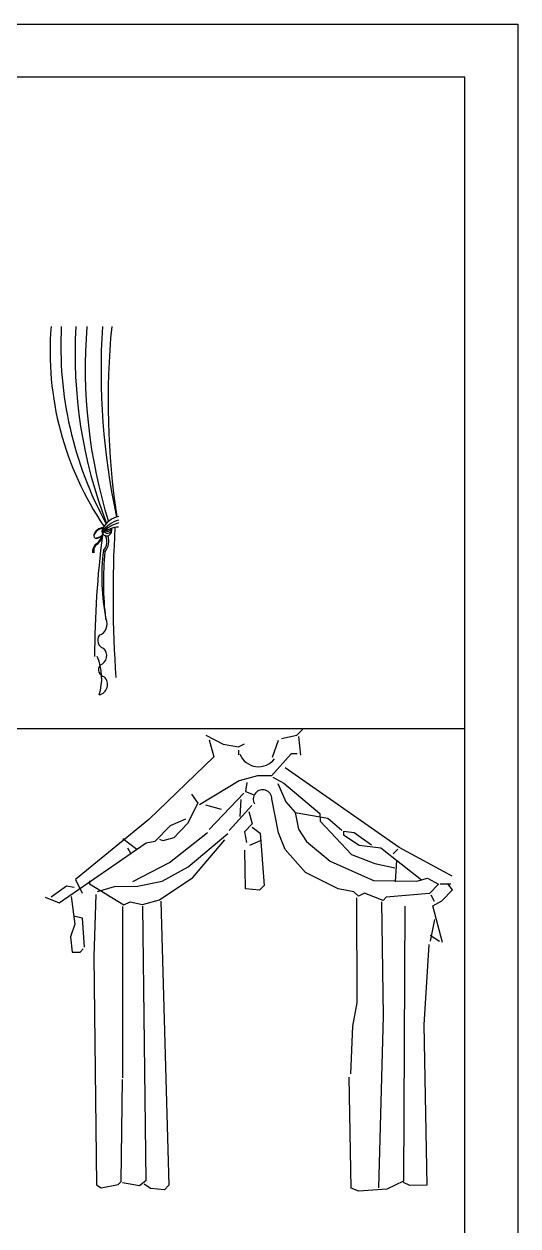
# Model space of a CAD drawing. Header units: inches. Extents: x 8.9 to 51.4, y 16 to 40.8.
# Drawn here: x 48.22 to 51.36, y 33.16 to 40.79 of the extents above; entities that cross this region are included whole.
import ezdxf

# ---------------------------------------------------------------- set-up
doc = ezdxf.new("R2010")
doc.units = ezdxf.units.IN
doc.header["$MEASUREMENT"] = 0
for name, color, linetype in [('02', 2, 'Continuous'), ('4', 4, 'Continuous'), ('kadrbm', 4, 'Continuous')]:
    doc.layers.add(name, color=color, linetype=linetype)

# ---------------------------------------------------------------- blocks, each defined once
blk = doc.blocks.new('kadrbm')
at = {"layer": 'kadrbm', "color": 4}
blk.add_lwpolyline([(0, 0), (0, 24.7972), (21, 24.7972), (21, 0), (0, 0)], close=True, dxfattribs=at)
blk.add_lwpolyline([(20.6631, 0.3257), (20.6631, 24.4603), (0.3369, 24.4603), (0.3369, 0.3257), (20.6631, 0.3257)], dxfattribs=at)

msp = doc.modelspace()

# ---------------------------------------------------------------- linework, layer by layer
at = {"layer": '02'}
for p, q in [((49.9575, 36.2766), (49.996, 36.3164)), ((49.3794, 36.2763), (49.4882, 36.2194)), ((49.3995, 36.2472), (49.4308, 36.14)), ((49.8032, 36.1367), (49.8405, 36.2451)), ((49.8599, 36.2553), (49.9575, 36.2766)), ((49.9675, 36.267), (49.9793, 36.1496)), ((49.4882, 36.2194), (49.5865, 36.2015)), ((49.5865, 36.2015), (49.6253, 36.2218)), ((49.5868, 36.1819), (49.5873, 36.1525)), ((49.9204, 36.1583), (49.7954, 36.019)), ((49.9596, 36.159), (49.9204, 36.1583)), ((49.4308, 36.14), (49.0164, 35.7408)), ((49.7073, 36.0174), (49.5902, 35.986)), ((49.7954, 36.019), (49.7073, 36.0174)), ((49.8054, 36.0093), (49.8747, 35.9714)), ((50.6069, 35.5628), (49.8828, 36.0695)), ((49.5902, 35.986), (49.3381, 35.8346)), ((49.6394, 35.977), (49.6306, 35.9181)), ((49.8355, 35.9707), (49.8865, 35.854)), ((49.8747, 35.9714), (50.1034, 35.7794)), ((49.2879, 35.9023), (49.3281, 35.8442)), ((49.621, 35.9081), (49.3996, 35.6789)), ((49.6021, 35.8686), (49.5942, 35.7607)), ((49.6306, 35.9181), (49.6799, 35.8994)), ((49.841, 35.6572), (49.798, 35.872)), ((49.8865, 35.854), (49.9465, 35.7864)), ((49.3281, 35.8442), (49.2618, 35.7157)), ((49.3773, 35.8353), (49.4758, 35.8076)), ((49.6713, 35.8306), (49.5271, 35.6713)), ((49.6524, 35.7911), (49.6734, 35.7131)), ((49.9465, 35.7864), (49.968, 35.679)), ((49.9465, 35.7864), (50.1529, 35.7508)), ((50.1034, 35.7794), (50.1043, 35.7304)), ((49.0164, 35.7408), (48.5526, 35.3603)), ((49.0579, 35.6043), (49.1542, 35.704)), ((49.1542, 35.704), (49.2515, 35.7449)), ((49.2618, 35.7157), (49.1752, 35.626)), ((49.6734, 35.7131), (49.6253, 35.6632)), ((50.1043, 35.7304), (50.3039, 35.5183)), ((50.1529, 35.7508), (50.2424, 35.674)), ((49.1752, 35.626), (49.1069, 35.6052)), ((49.1485, 35.4687), (49.3902, 35.6591)), ((49.2666, 35.4414), (49.5177, 35.6516)), ((49.6253, 35.6632), (49.6363, 35.5948)), ((49.6737, 35.6935), (49.7234, 35.6551)), ((49.7234, 35.6551), (49.7488, 35.3224)), ((49.882, 35.5501), (49.841, 35.6572)), ((49.968, 35.679), (50.0183, 35.6015)), ((50.2524, 35.6644), (50.2527, 35.6448)), ((50.3211, 35.6558), (50.2524, 35.6644)), ((50.2527, 35.6448), (50.3519, 35.5779)), ((50.4303, 35.5793), (50.3211, 35.6558)), ((48.4474, 35.2115), (48.9993, 35.5935)), ((48.8519, 35.6203), (48.9412, 35.5533)), ((48.8823, 35.5621), (48.9026, 35.5232)), ((48.9993, 35.5935), (49.0579, 35.6043)), ((49.1069, 35.6052), (49.0872, 35.6146)), ((49.2972, 35.3733), (49.4988, 35.612)), ((49.6316, 35.3008), (49.6273, 35.5457)), ((49.7243, 35.6062), (49.6562, 35.5756)), ((50.0119, 35.4054), (49.882, 35.5501)), ((50.0183, 35.6015), (50.1675, 35.4767)), ((50.3519, 35.5779), (50.4894, 35.5607)), ((50.4894, 35.5607), (50.7477, 35.3594)), ((50.5973, 35.5528), (50.5684, 35.5229)), ((50.9433, 35.3825), (50.6069, 35.5628)), ((48.9154, 35.3471), (49.1485, 35.4687)), ((50.1675, 35.4767), (50.444, 35.3541)), ((50.3039, 35.5183), (50.4519, 35.4621)), ((50.5887, 35.4841), (50.5813, 35.3467)), ((49.1016, 35.3503), (49.2666, 35.4414)), ((50.2195, 35.3012), (50.0119, 35.4054)), ((50.4519, 35.4621), (50.5798, 35.4349)), ((48.3978, 35.2498), (48.4945, 35.3201)), ((48.4945, 35.3201), (48.5437, 35.3112)), ((48.5526, 35.3603), (48.5934, 35.2728)), ((48.641, 35.3521), (48.6413, 35.3325)), ((48.6413, 35.3325), (48.8592, 35.1991)), ((48.6912, 35.2844), (48.7984, 35.3156)), ((48.7984, 35.3156), (48.9453, 35.3182)), ((48.9453, 35.3182), (49.1016, 35.3503)), ((49.084, 35.2324), (49.2972, 35.3733)), ((49.7488, 35.3224), (49.7199, 35.2925)), ((50.444, 35.3541), (50.7185, 35.3491)), ((50.7185, 35.3491), (50.7867, 35.3699)), ((50.7867, 35.3699), (50.8559, 35.3319)), ((50.8559, 35.3319), (50.7982, 35.2721)), ((50.8657, 35.3321), (50.9343, 35.3333)), ((50.9448, 35.2943), (50.9147, 35.333)), ((48.3586, 35.2491), (48.4474, 35.2115)), ((48.5251, 35.2521), (48.5478, 35.0761)), ((48.6817, 35.2646), (48.6689, 34.8724)), ((49.7199, 35.2925), (49.6316, 35.3008)), ((50.3178, 35.2833), (50.2195, 35.3012)), ((50.3477, 35.2545), (50.3178, 35.2833)), ((50.3399, 34.5782), (50.3381, 35.2445)), ((50.3866, 35.2747), (50.3477, 35.2545)), ((50.505, 35.2278), (50.3866, 35.2747)), ((50.5242, 35.2478), (50.505, 35.2278)), ((50.7982, 35.2721), (50.5242, 35.2478)), ((50.8082, 35.2625), (50.8284, 35.2237)), ((50.8774, 35.2245), (50.9448, 35.2943)), ((48.8496, 35.1891), (48.849, 34.1014)), ((48.8592, 35.1991), (48.8981, 35.2194)), ((48.8981, 35.2194), (48.9768, 35.2011)), ((48.9768, 35.2011), (49.084, 35.2324)), ((48.977, 35.1913), (48.9976, 33.4474)), ((49.094, 35.2228), (49.1451, 33.4206)), ((50.508, 34.4929), (50.4954, 35.2179)), ((50.6428, 35.191), (50.6341, 33.4466)), ((50.8192, 35.1941), (50.8774, 35.2245)), ((50.882, 34.96), (50.8192, 35.1941)), ((48.5961, 35.1161), (48.5469, 35.125)), ((48.6091, 34.9301), (48.5961, 35.1161)), ((50.8305, 35.1061), (50.8035, 34.9685)), ((48.5478, 35.0761), (48.5198, 34.9972)), ((48.5198, 34.9972), (48.5313, 34.8994)), ((50.794, 34.9487), (50.7638, 34.4386)), ((50.8028, 35.0076), (50.8623, 34.9695)), ((48.5313, 34.8994), (48.5803, 34.9002)), ((48.5803, 34.9002), (48.5995, 34.9202)), ((48.6689, 34.8724), (48.6845, 33.4224)), ((50.3131, 34.4307), (50.3399, 34.5782)), ((50.478, 33.4047), (50.508, 34.4929)), ((50.2988, 34.1267), (50.3131, 34.4307)), ((50.7638, 34.4386), (50.7815, 33.4198)), ((50.3017, 33.4016), (50.2894, 34.1069)), ((48.8409, 33.4447), (48.8492, 34.0916)), ((48.6845, 33.4224), (48.7142, 33.4033)), ((48.7142, 33.4033), (48.8216, 33.4248)), ((48.8216, 33.4248), (48.8409, 33.4447)), ((48.9589, 33.4174), (48.8508, 33.4351)), ((48.9976, 33.4474), (48.9589, 33.4174)), ((49.0278, 33.399), (48.9881, 33.4277)), ((49.1451, 33.4206), (49.1162, 33.3907)), ((50.6341, 33.4466), (50.5272, 33.3958)), ((50.6738, 33.4179), (50.6342, 33.4368)), ((50.7815, 33.4198), (50.6738, 33.4179)), ((49.1162, 33.3907), (49.0278, 33.399)), ((50.351, 33.3829), (50.3017, 33.4016)), ((50.5272, 33.3958), (50.351, 33.3829))]:
    msp.add_line(p, q, dxfattribs=at)
for centre, radius, start, end in [((50.36, 38.7125), 1.9701, 175.4045, 214.30209), ((50.8097, 38.7458), 2.3514, 176.96252, 208.6487), ((51.5449, 38.694), 2.9959, 176.62509, 200.99995), ((51.8935, 38.6054), 3.2802, 175.3662, 197.25934), ((53.1395, 38.5889), 4.426, 176.35325, 192.10584), ((53.6738, 38.3969), 4.9154, 174.47203, 188.60692), ((48.9029, 37.4118), 0.2427, 108.65799, 139.2834), ((48.9029, 37.3659), 0.2689, 106.7859, 132.78873), ((48.8662, 37.5037), 0.1661, 104.26545, 148.5585), ((48.6867, 37.545), 0.0199, 165.7423, 267.40128), ((48.7313, 37.5247), 0.0687, 94.80777, 158.46732), ((48.7315, 37.5223), 0.0669, 96.02917, 157.55207), ((54.8956, 36.7636), 6.2227, 172.79249, 179.89519), ((48.6115, 37.584), 0.117, 305.21811, 340.07831), ((48.6839, 37.5433), 0.0157, 262.43848, 292.92896), ((48.6282, 37.567), 0.0992, 303.40414, 338.66936), ((48.6784, 37.583), 0.0583, 277.26414, 326.94867), ((48.6692, 37.6007), 0.0748, 286.15839, 319.70817), ((48.75, 37.5725), 0.0312, 145.07911, 296.16169), ((48.8317, 37.4256), 0.1716, 92.13157, 129.51447), ((48.6744, 37.5035), 0.0771, 314.97688, 30.53842), ((48.7549, 37.5836), 0.0258, 218.46153, 12.70247), ((48.659, 37.5084), 0.1049, 319.27907, 18.01609), ((48.7567, 37.5937), 0.0226, 240.47038, 347.57733), ((48.743, 37.5786), 0.0399, 301.40673, 16.10911), ((56.2924, 37.1691), 7.5026, 176.7503, 184.02363), ((48.7318, 37.4383), 0.0728, 136.54987, 182.97522), ((48.7378, 37.4425), 0.0707, 147.53733, 187.23263), ((48.6882, 37.4726), 0.0128, 115.04941, 141.87961), ((48.6633, 37.4333), 0.00435, 4.15815, 163.17008), ((50.0471, 37.2795), 1.3291, 172.6758, 191.53053), ((50.7357, 37.2453), 2.0066, 174.43185, 186.54038), ((48.678, 36.9807), 0.0746, 288.9386, 26.42184), ((48.746, 36.8786), 0.0538, 144.27993, 251.50001), ((48.3624, 36.6366), 0.3556, 342.91461, 22.89829), ((48.6867, 36.7807), 0.0631, 289.3323, 48.03297), ((48.7451, 36.6925), 0.0472, 142.63346, 256.69867), ((48.6874, 36.598), 0.0675, 282.7469, 46.04745), ((49.7138, 36.2037), 0.1274, 202.03751, 323.12502), ((49.7392, 35.871), 0.0588, 1, 210.74488)]:
    msp.add_arc(centre, radius, start, end, dxfattribs=at)
at = {"layer": '4'}
msp.add_line((30.6976, 36.3179), (51.0238, 36.3179), dxfattribs=at)

# ---------------------------------------------------------------- block references
at = {"layer": 'kadrbm'}
msp.add_blockref('kadrbm', (30.3607, 15.9922), dxfattribs=at)

doc.saveas('drawing.dxf')
